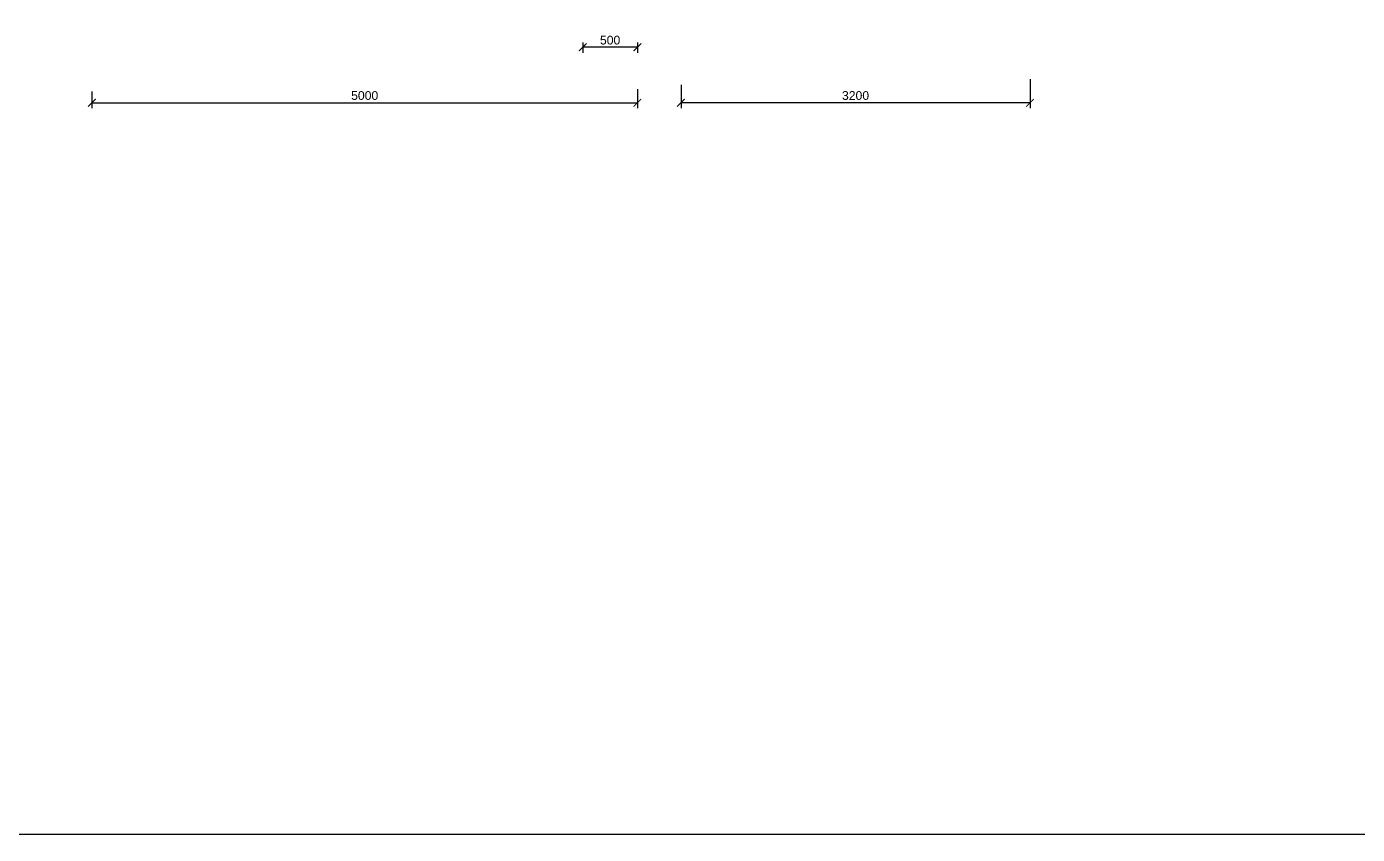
# Model space of a CAD drawing. Header units: metres. Extents: x -98677 to 89321, y -16450 to 242692.
# Drawn here: x -21042 to -8842, y 71362 to 78768 of the extents above; entities that cross this region are included whole.
import ezdxf

# ---------------------------------------------------------------- set-up
doc = ezdxf.new("R2010")
doc.units = ezdxf.units.M
doc.header["$LTSCALE"] = 0.001
doc.layers.add('Méret', color=7, linetype='Continuous')
doc.styles.add('dada', font='arial.ttf', dxfattribs={"height": 80})
doc.dimstyles.new('kicsi folyamatos', dxfattribs={"dimscale": 100, "dimtxt": 1, "dimasz": 0.7, "dimexe": 0.5, "dimexo": 0, "dimgap": 0.25, "dimtad": 1, "dimtxsty": 'dada', "dimblk1": 'ARCHTICK', "dimblk2": 'ARCHTICK', "dimsah": 1, "dimcen": 2.5, "dimadec": 0, "dimazin": 0, "dimtfac": 1, "dimtmove": 0, "dimatfit": 3, "dimldrblk": 'ARCHTICK', "dimfxl": 1, "dimarcsym": 0})

# ---------------------------------------------------------------- blocks, each defined once
blk = doc.blocks.new('_ArchTick')
at = {"color": 0, "linetype": 'ByBlock', "const_width": 0.15}
blk.add_lwpolyline([(-0.5, -0.5), (0.5, 0.5)], dxfattribs=at)
blk = doc.blocks.new('*D139')
at = {"layer": 'Defpoints', "color": 0, "ltscale": 10000}
for p in [(-15043, 78234), (-11843, 78288), (-15043, 78070)]:
    blk.add_point(p, dxfattribs=at)
at = {"layer": 'Méret', "color": 0, "lineweight": -2, "ltscale": 10000}
for p, q in [((-15043, 78234), (-15043, 78020)), ((-11843, 78288), (-11843, 78020)), ((-11843, 78070), (-15043, 78070))]:
    blk.add_line(p, q, dxfattribs=at)
at = {"layer": 'Méret', "color": 0, "lineweight": -2, "ltscale": 10000, "xscale": 70, "yscale": 70, "zscale": 70, "rotation": 180}
blk.add_blockref('_ArchTick', (-15043, 78070), dxfattribs=at)
at = {"layer": 'Méret', "color": 0, "lineweight": -2, "ltscale": 10000, "xscale": 70, "yscale": 70, "zscale": 70}
blk.add_blockref('_ArchTick', (-11843, 78070), dxfattribs=at)
at = {"layer": 'Méret', "color": 0, "ltscale": 10000, "insert": (-13443, 78136), "char_height": 80, "attachment_point": 5, "style": 'dada'}
blk.add_mtext('3200', dxfattribs=at)
blk = doc.blocks.new('*D149')
at = {"layer": 'Defpoints', "color": 0, "ltscale": 10000}
for p in [(-20443, 78174), (-15443, 78196), (-15443, 78070)]:
    blk.add_point(p, dxfattribs=at)
at = {"layer": 'Méret', "color": 0, "lineweight": -2, "ltscale": 10000}
for p, q in [((-20443, 78174), (-20443, 78020)), ((-15443, 78196), (-15443, 78020)), ((-20443, 78070), (-15443, 78070))]:
    blk.add_line(p, q, dxfattribs=at)
at = {"layer": 'Méret', "color": 0, "lineweight": -2, "ltscale": 10000, "xscale": 70, "yscale": 70, "zscale": 70, "rotation": 180}
blk.add_blockref('_ArchTick', (-20443, 78070), dxfattribs=at)
at = {"layer": 'Méret', "color": 0, "lineweight": -2, "ltscale": 10000, "xscale": 70, "yscale": 70, "zscale": 70}
blk.add_blockref('_ArchTick', (-15443, 78070), dxfattribs=at)
at = {"layer": 'Méret', "color": 0, "ltscale": 10000, "insert": (-17943, 78136), "char_height": 80, "attachment_point": 5, "style": 'dada'}
blk.add_mtext('5000', dxfattribs=at)
blk = doc.blocks.new('*D260')
at = {"layer": 'Defpoints', "color": 0, "ltscale": 10000}
for p in [(-15943, 78622), (-15943, 78579), (-15443, 78622)]:
    blk.add_point(p, dxfattribs=at)
at = {"layer": 'Méret', "color": 0, "lineweight": -2, "ltscale": 10000}
for p, q in [((-15943, 78622), (-15943, 78529)), ((-15443, 78579), (-15943, 78579)), ((-15443, 78622), (-15443, 78529))]:
    blk.add_line(p, q, dxfattribs=at)
at = {"layer": 'Méret', "color": 0, "lineweight": -2, "ltscale": 10000, "xscale": 70, "yscale": 70, "zscale": 70, "rotation": 180}
blk.add_blockref('_ArchTick', (-15943, 78579), dxfattribs=at)
at = {"layer": 'Méret', "color": 0, "lineweight": -2, "ltscale": 10000, "xscale": 70, "yscale": 70, "zscale": 70}
blk.add_blockref('_ArchTick', (-15443, 78579), dxfattribs=at)
at = {"layer": 'Méret', "color": 0, "ltscale": 10000, "insert": (-15693, 78644), "char_height": 80, "attachment_point": 5, "style": 'dada'}
blk.add_mtext('500', dxfattribs=at)

msp = doc.modelspace()

# ---------------------------------------------------------------- linework, layer by layer
at = {"ltscale": 10000}
msp.add_lwpolyline([(-49749.309, 99183.816), (15050.315, 99183.816), (15050.315, 71361.755), (-49749.309, 71361.755)], close=True, dxfattribs=at)

# ---------------------------------------------------------------- dimensions: what is measured, and where the dimension line sits
at = {"layer": 'Méret', "ltscale": 10000}
for base, p1, p2, picture, middle in [((-15943.107, 78578.601), (-15443.107, 78622.169), (-15943.107, 78622.169), '*D260', (-15693.107, 78644.447)), ((-15043.107, 78069.791), (-11843.107, 78287.657), (-15043.107, 78234.449), '*D139', (-13443.107, 78135.664)), ((-15443.107, 78069.791), (-20443.107, 78173.699), (-15443.107, 78195.75), '*D149', (-17943.107, 78135.637))]:
    dim = msp.add_linear_dim(base=base, p1=p1, p2=p2, dimstyle='kicsi folyamatos', dxfattribs=at)
    dim.commit()
    dim.dimension.update_dxf_attribs({"geometry": picture, "text_midpoint": middle})

doc.saveas('drawing.dxf')
